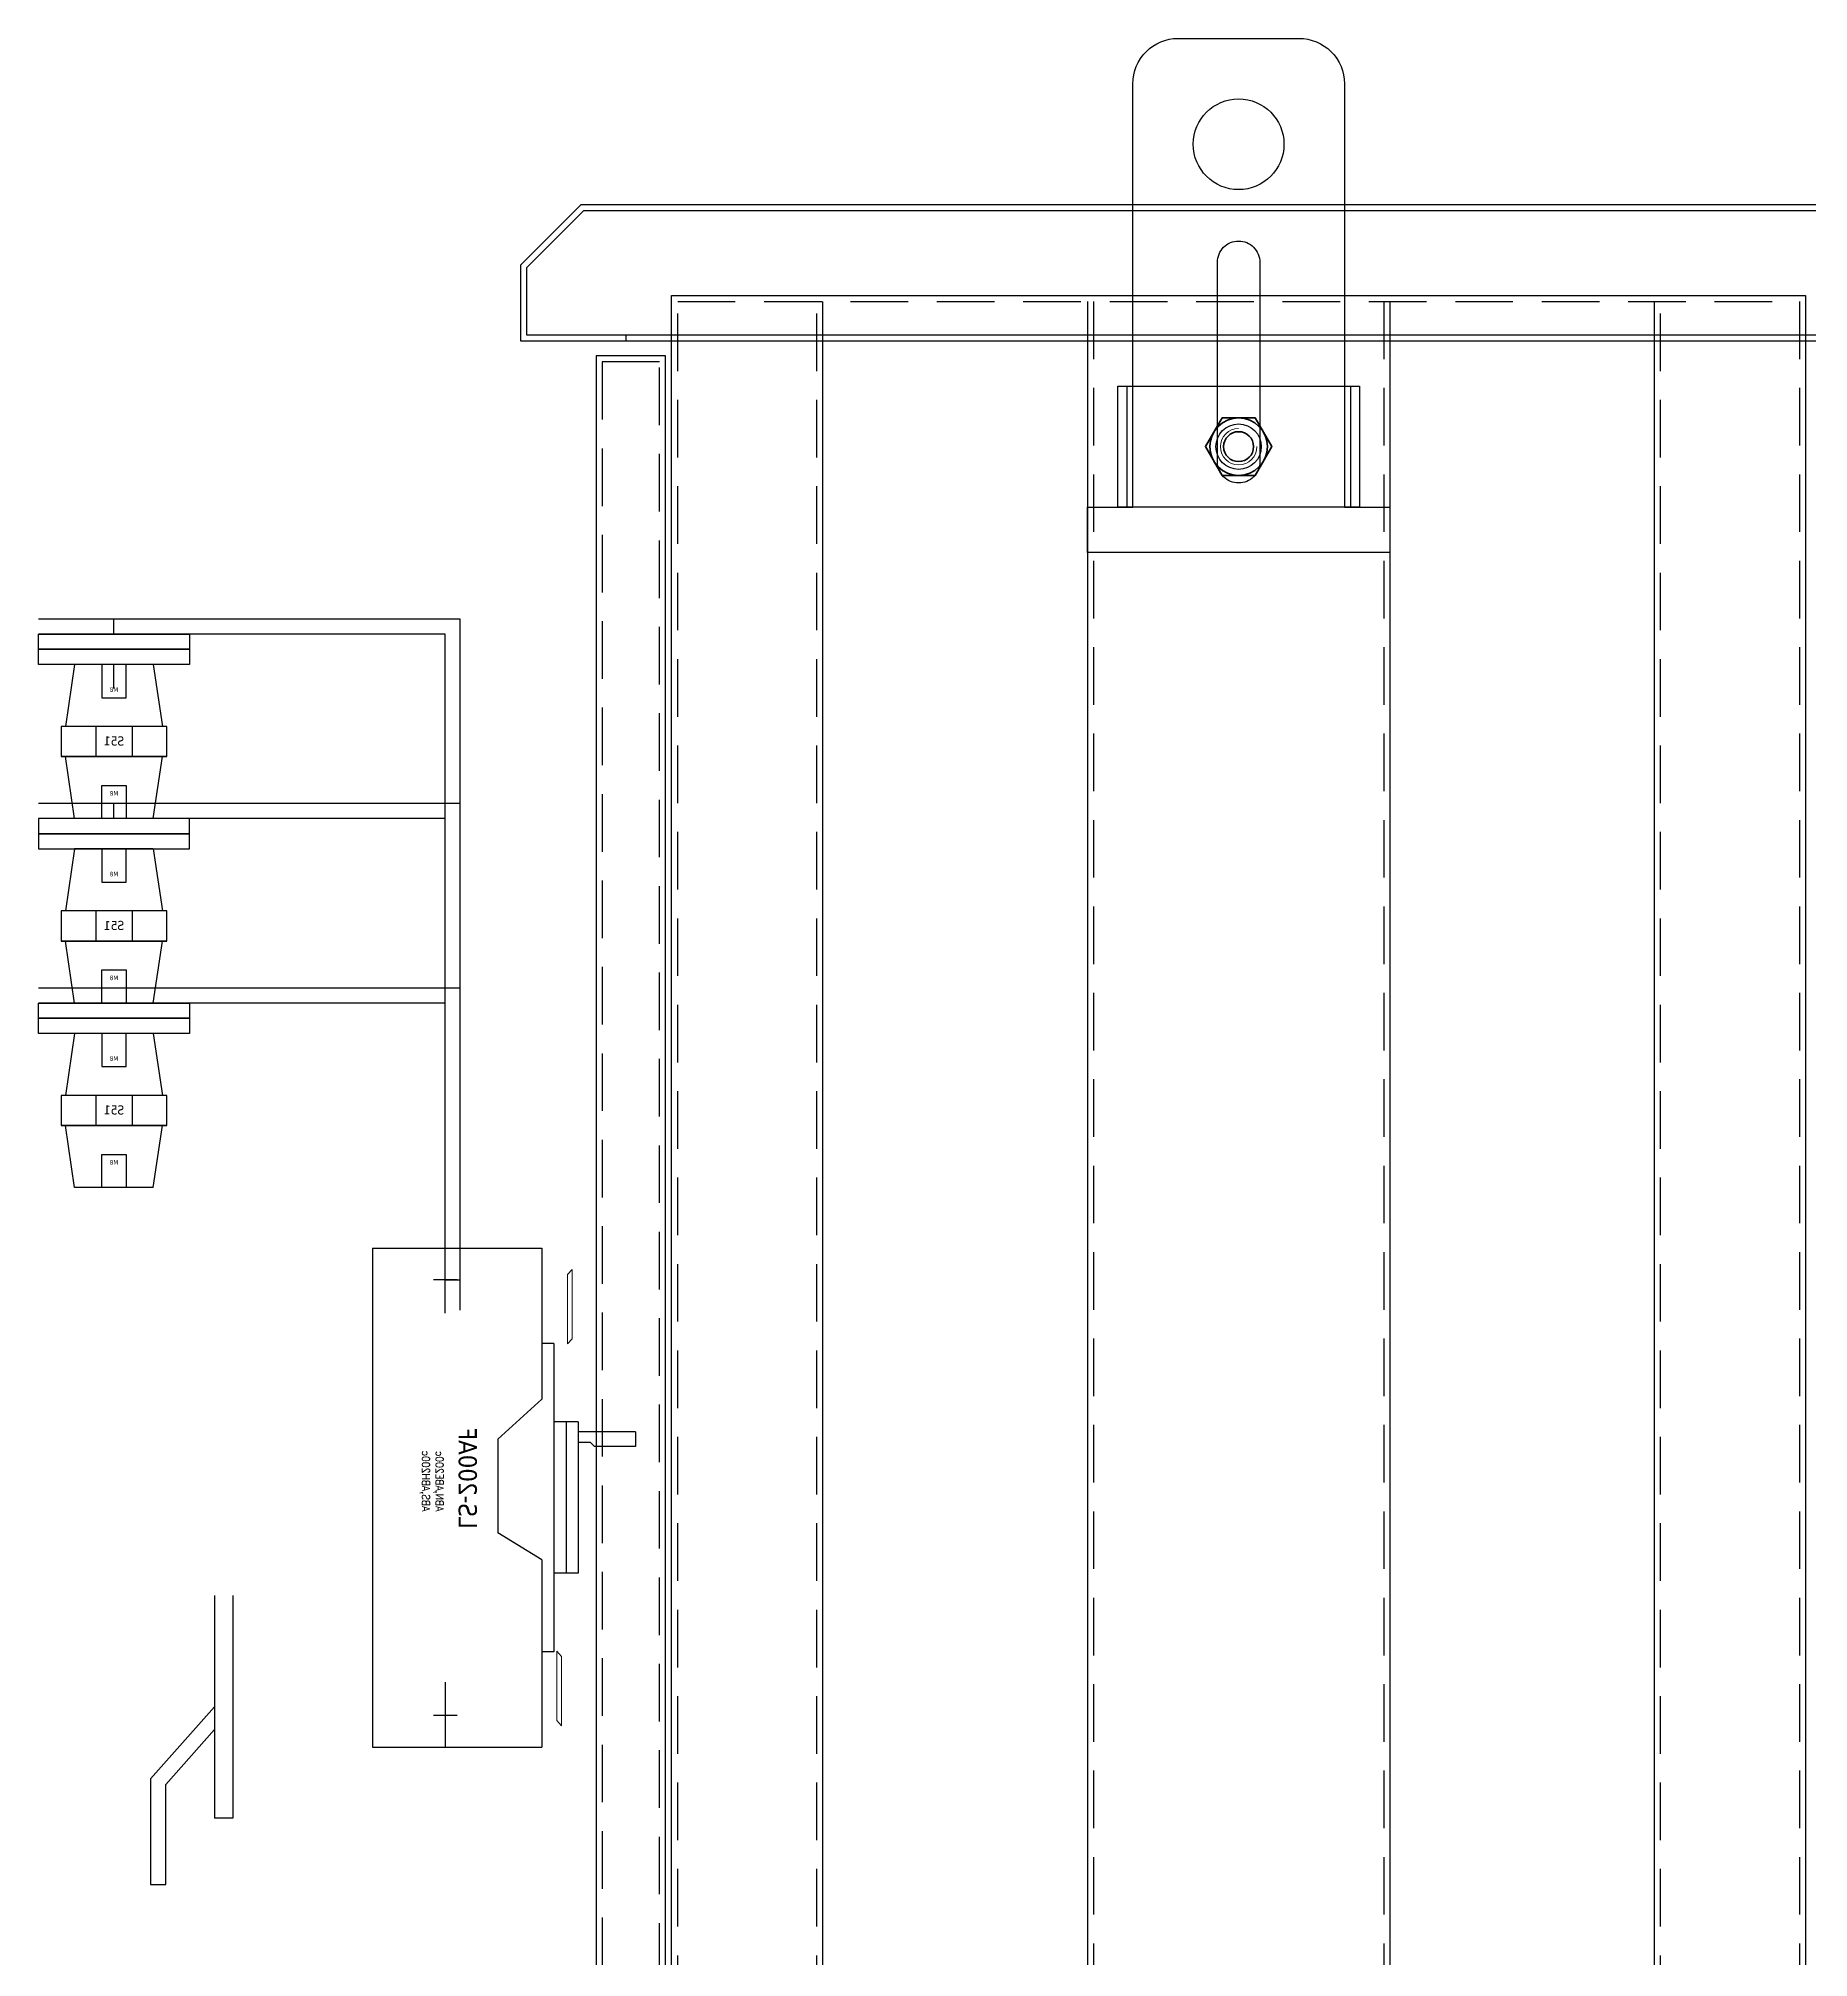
# Model space of a CAD drawing. Header units: millimetres. Extents: x -33730 to 17150, y -76829 to -27437.
# Drawn here: x -1497 to -912, y -32349 to -31715 of the extents above; entities that cross this region are included whole.
import ezdxf

# ---------------------------------------------------------------- set-up
doc = ezdxf.new("R2010")
doc.units = ezdxf.units.MM
doc.header["$LTSCALE"] = 3
doc.linetypes.add('HIDDEN', pattern=[9.525, 6.35, -3.175])
doc.layers.add('@.VISIBLE', color=7, linetype='Continuous')
for name, color, linetype, lineweight in [('FIN', 8, 'Continuous', 18), ('FORT', 2, 'Continuous', 35), ('Text', 7, 'Continuous', 13), ('Thiet bi', 7, 'Continuous', 9)]:
    doc.layers.add(name, color=color, linetype=linetype, lineweight=lineweight)
doc.styles.add('hw_Standard', font='complex.shx', dxfattribs={"width": 0.9})
doc.styles.get("Standard").update_dxf_attribs({"font": 'arial.ttf'})
doc.styles.add('Tahoma (Input Text)', font='tahoma.ttf')

# ---------------------------------------------------------------- blocks, each defined once
blk = doc.blocks.new('A$C7496116a')
at = {"layer": '@.VISIBLE', "color": 3}
for points in [[(70, 170, -0.414214), (85, 155), (85, 15), (100, 15), (100, 0), (0, 0), (0, 15), (15, 15), (15, 155, -0.414214), (30, 170)], [(50, 103), (50, 103, -0.414214), (57, 96), (57, 30, -0.414214), (50, 23), (50, 23, -0.414214), (43, 30), (43, 96, -0.414214)]]:
    blk.add_lwpolyline(points, format="xyb", close=True, dxfattribs=at)
blk.add_circle((50, 135), 15, dxfattribs=at)
blk = doc.blocks.new('HM12_FACE')
at = {"layer": 'FIN'}
blk.add_arc((0, 0), 6, 90, 0, dxfattribs=at)
at = {"layer": 'FORT'}
blk.add_lwpolyline([(-5.48, 9.5), (-10.97, 0), (-5.48, -9.5), (5.48, -9.5), (10.97, 0), (5.48, 9.5)], close=True, dxfattribs=at)
for radius in [9.5, 4.95]:
    blk.add_circle((0, 0), radius, dxfattribs=at)
blk = doc.blocks.new('*U80')
for p, q in [((416.79, -3108.78), (360.79, -3108.78)), ((360.79, -3108.78), (360.79, -3158.72)), ((416.79, -3108.78), (416.79, -3273.78)), ((356.79, -3140.28), (360.79, -3140.28)), ((360.79, -3158.72), (375.39, -3171.94)), ((348.79, -3166.28), (348.79, -3216.28)), ((348.79, -3166.28), (356.79, -3166.28)), ((352.79, -3166.28), (352.79, -3216.28)), ((329.79, -3169.56), (329.79, -3174.36)), ((329.79, -3169.56), (348.79, -3169.56)), ((375.39, -3171.94), (375.39, -3202.89)), ((329.79, -3174.36), (343.33, -3174.36)), ((343.33, -3174.36), (344.75, -3173.1)), ((344.75, -3173.1), (348.79, -3173.1)), ((360.79, -3211.85), (375.39, -3202.89)), ((348.79, -3216.28), (356.79, -3216.28)), ((360.79, -3211.85), (360.79, -3273.78)), ((356.79, -3242.28), (360.79, -3242.28)), ((416.79, -3273.78), (360.79, -3273.78))]:
    blk.add_line(p, q)
at = {"color": 1}
for p, q in [((392.79, -3130.28), (392.79, -3108.78)), ((388.79, -3119.28), (396.66, -3119.28)), ((392.79, -3252.28), (392.79, -3273.78)), ((388.79, -3263.28), (396.66, -3263.28))]:
    blk.add_line(p, q, dxfattribs=at)
at = {"color": 3}
blk.add_line((356.79, -3140.28), (356.79, -3242.28), dxfattribs=at)
at = {"layer": 'Thiet bi', "color": 1, "linetype": 'HIDDEN', "ltscale": 10}
for points in [[(352.29, -3117.54), (352.29, -3140.49), (350.79, -3138.78), (350.79, -3115.83)], [(352.29, -3117.54), (352.29, -3140.49), (350.79, -3138.78), (350.79, -3115.83)], [(355.79, -3265.03), (355.79, -3242.07), (354.29, -3243.79), (354.29, -3266.74)], [(355.79, -3265.03), (355.79, -3242.07), (354.29, -3243.79), (354.29, -3266.74)]]:
    blk.add_lwpolyline(points, close=True, dxfattribs=at)
at = {"color": 251, "style": 'hw_Standard', "width": 0.9}
for s, p in [('ABN,ABE200c', (395.87, -3195.84)), ('ABS,ABH200c', (400.39, -3195.84))]:
    blk.add_text(s, height=2.5, rotation=90, dxfattribs=at).set_placement(p)
at = {"layer": 'Text', "insert": (382.29, -3168.19), "char_height": 6, "attachment_point": 3, "rotation": 90, "style": 'Tahoma (Input Text)'}
blk.add_mtext_dynamic_manual_height_columns('LS-200AF', width=11.0147, gutter_width=1, heights=[0], dxfattribs=at)
blk = doc.blocks.new('*U70')
at = {"color": 1}
for p, q in [((-51, 22.53), (-30.5, 25.53)), ((-30.5, -7.97), (-30.5, 27.03)), ((-30.5, 27.03), (-20.5, 27.03)), ((-30.5, 27.03), (-30.5, -7.97)), ((-30.5, 25.53), (-30.5, -6.47)), ((-20.5, 27.03), (-20.5, -7.97)), ((-20.5, 25.53), (-20.5, -6.47)), ((0, 22.53), (-20.5, 25.53)), ((-51, 22.53), (-51, -3.47)), ((0, 22.53), (0, -3.47)), ((-20.5, 15.53), (-30.5, 15.53)), ((-20.5, 3.53), (-30.5, 3.53)), ((-51, -3.47), (-30.5, -6.47)), ((0, -3.47), (-20.5, -6.47)), ((-20.5, -7.97), (-30.5, -7.97))]:
    blk.add_line(p, q, dxfattribs=at)
for points in [[(-51, 13.53), (-51, 5.53), (-40, 5.53), (-40, 13.53)], [(0, 13.53), (0, 5.53), (-11, 5.53), (-11, 13.53)]]:
    blk.add_lwpolyline(points, close=True, dxfattribs=at)
at = {"color": 1, "width": 30.0978, "attachment_point": 5, "rotation": 270}
for s, insert, char_height in [('{\\fTahoma|b0|i0|c0|p34;M8}', (-42.66, 9.53), 1.5), ('{\\fTahoma|b0|i0|c0|p34;S51}', (-25.34, 9.53), 3), ('{\\fTahoma|b0|i0|c0|p34;M8}', (-8.34, 9.53), 1.5)]:
    blk.add_mtext(s, dxfattribs=dict(at, insert=insert, char_height=char_height))

msp = doc.modelspace()

# ---------------------------------------------------------------- linework, layer by layer
at = {"color": 2, "linetype": 'Continuous', "lineweight": 25}
for p, q in [((-1438.77, -32229.39), (-1438.77, -32303.04)), ((-1432.77, -32229.39), (-1432.77, -32303.04)), ((-1432.77, -32303.04), (-1438.77, -32303.04))]:
    msp.add_line(p, q, dxfattribs=at)
at = {"color": 3}
for p, q in [((-1438.77, -32266.22), (-1459.93, -32290.01)), ((-1438.77, -32273.74), (-1454.93, -32291.91)), ((-1459.93, -32290.01), (-1459.93, -32325.01)), ((-1454.93, -32325.01), (-1454.93, -32291.91)), ((-1459.93, -32325.01), (-1454.93, -32325.01))]:
    msp.add_line(p, q, dxfattribs=at)
at = {"layer": '@.VISIBLE', "linetype": 'HIDDEN'}
for p, q in [((-1239.61, -32967.55), (-1239.61, -31801.55)), ((-1148.11, -31801.55), (-1148.11, -32967.55)), ((-1052.11, -31801.55), (-1052.11, -32967.55)), ((-960.61, -32967.55), (-960.61, -31801.55))]:
    msp.add_line(p, q, dxfattribs=at)
at = {"layer": '@.VISIBLE'}
for p, q in [((-1237.61, -32967.55), (-1237.61, -31801.55)), ((-1150.11, -31801.55), (-1150.11, -32967.55)), ((-1050.11, -31801.55), (-1050.11, -32967.55)), ((-962.61, -32967.55), (-962.61, -31801.55)), ((-1137.11, -31829.55), (-1137.11, -31869.55)), ((-1063.11, -31829.55), (-1063.11, -31869.55)), ((-1472.03, -31929.55), (-1472.03, -31921.55)), ((-1472.03, -31929.55), (-1472.03, -31921.55))]:
    msp.add_line(p, q, dxfattribs=at)
at = {"layer": '@.VISIBLE', "color": 1}
msp.add_line((-1302.61, -31814.55), (-1302.61, -31812.55), dxfattribs=at)
at = {"layer": '@.VISIBLE', "color": 2}
for p, q in [((-1472.03, -31911.55), (-1472.03, -31906.55)), ((-1362.47, -32125.05), (-1357.53, -32125.05))]:
    msp.add_line(p, q, dxfattribs=at)
at = {"layer": '@.VISIBLE', "color": 4}
for p, q in [((-1472.03, -31972.55), (-1472.03, -31967.55)), ((-1362.47, -32125.05), (-1357.53, -32125.05))]:
    msp.add_line(p, q, dxfattribs=at)
at = {"layer": '@.VISIBLE', "color": 1}
for points in [[(-1337.61, -31814.55), (-862.61, -31814.55), (-862.61, -31789.55), (-882.61, -31769.55), (-1317.61, -31769.55), (-1337.61, -31789.55)], [(-1335.61, -31812.55), (-864.61, -31812.55), (-864.61, -31790.38), (-883.44, -31771.55), (-1316.78, -31771.55), (-1335.61, -31790.38)], [(-1497.03, -32033.55), (-1447.03, -32033.55), (-1447.03, -32038.55), (-1497.03, -32038.55)], [(-1497.03, -32038.55), (-1447.03, -32038.55), (-1447.03, -32043.55), (-1497.03, -32043.55)]]:
    msp.add_lwpolyline(points, close=True, dxfattribs=at)
at = {"layer": '@.VISIBLE'}
for points in [[(-1287.61, -31799.55), (-912.61, -31799.55), (-912.61, -32969.55), (-1287.61, -32969.55)], [(-1060.11, -31829.55), (-1060.11, -31869.55), (-1140.11, -31869.55), (-1140.11, -31829.55)]]:
    msp.add_lwpolyline(points, close=True, dxfattribs=at)
at = {"layer": '@.VISIBLE', "linetype": 'HIDDEN'}
msp.add_lwpolyline([(-1285.61, -31801.55), (-914.61, -31801.55), (-914.61, -32967.55), (-1285.61, -32967.55)], close=True, dxfattribs=at)
at = {"layer": '@.VISIBLE', "color": 4}
for points in [[(-1289.61, -31819.55), (-1312.61, -31819.55), (-1312.61, -32644.55), (-1289.61, -32644.55)], [(-1497.03, -31977.55), (-1447.03, -31977.55), (-1447.03, -31972.55), (-1497.03, -31972.55)], [(-1497.03, -31982.55), (-1447.03, -31982.55), (-1447.03, -31977.55), (-1497.03, -31977.55)]]:
    msp.add_lwpolyline(points, close=True, dxfattribs=at)
at = {"layer": '@.VISIBLE', "color": 4, "linetype": 'HIDDEN'}
msp.add_lwpolyline([(-1291.61, -31821.55), (-1310.61, -31821.55), (-1310.61, -32642.55), (-1291.61, -32642.55)], close=True, dxfattribs=at)
at = {"layer": '@.VISIBLE', "color": 2}
for points in [[(-1357.53, -31967.55), (-1357.53, -31906.55), (-1497.03, -31906.55)], [(-1357.53, -32135.05), (-1357.53, -31906.55), (-1497.03, -31906.55)], [(-1362.53, -31967.55), (-1362.53, -31911.55), (-1497.03, -31911.55)], [(-1362.53, -32135.05), (-1362.53, -31911.55), (-1497.03, -31911.55)]]:
    msp.add_lwpolyline(points, dxfattribs=at)
for points in [[(-1497.03, -31911.55), (-1447.03, -31911.55), (-1447.03, -31916.55), (-1497.03, -31916.55)], [(-1497.03, -31916.55), (-1447.03, -31916.55), (-1447.03, -31921.55), (-1497.03, -31921.55)]]:
    msp.add_lwpolyline(points, close=True, dxfattribs=at)
at = {"layer": '@.VISIBLE', "color": 4}
for points in [[(-1357.53, -32028.55), (-1357.53, -31967.55), (-1497.03, -31967.55)], [(-1357.53, -32135.05), (-1357.53, -31967.55), (-1497.03, -31967.55)], [(-1362.53, -32028.55), (-1362.53, -31972.55), (-1497.03, -31972.55)], [(-1362.53, -32135.05), (-1362.53, -31972.55), (-1497.03, -31972.55)]]:
    msp.add_lwpolyline(points, dxfattribs=at)
at = {"layer": '@.VISIBLE', "color": 1}
for points in [[(-1357.53, -32135.05), (-1357.53, -32028.55), (-1497.03, -32028.55)], [(-1362.53, -32135.05), (-1362.53, -32033.55), (-1497.03, -32033.55)]]:
    msp.add_lwpolyline(points, dxfattribs=at)
at = {"layer": '@.VISIBLE'}
msp.add_circle((-1100.11, -31849.55), 7.5, dxfattribs=at)

# ---------------------------------------------------------------- block references
msp.add_blockref('HM12_FACE', (-1100.11, -31849.55))
msp.add_blockref('HM12_FACE', (-1100.11, -31849.55))
at = {"xscale": -1, "rotation": 270}
for p in [(-1481.56, -31921.55), (-1481.56, -31982.55), (-1481.56, -32043.55)]:
    msp.add_blockref('*U70', p, dxfattribs=at)
at = {"xscale": -1}
msp.add_blockref('*U80', (-969.74, -29005.77), dxfattribs=at)
at = {"layer": '@.VISIBLE'}
msp.add_blockref('A$C7496116a', (-1150.11, -31884.55), dxfattribs=at)

doc.saveas('drawing.dxf')
